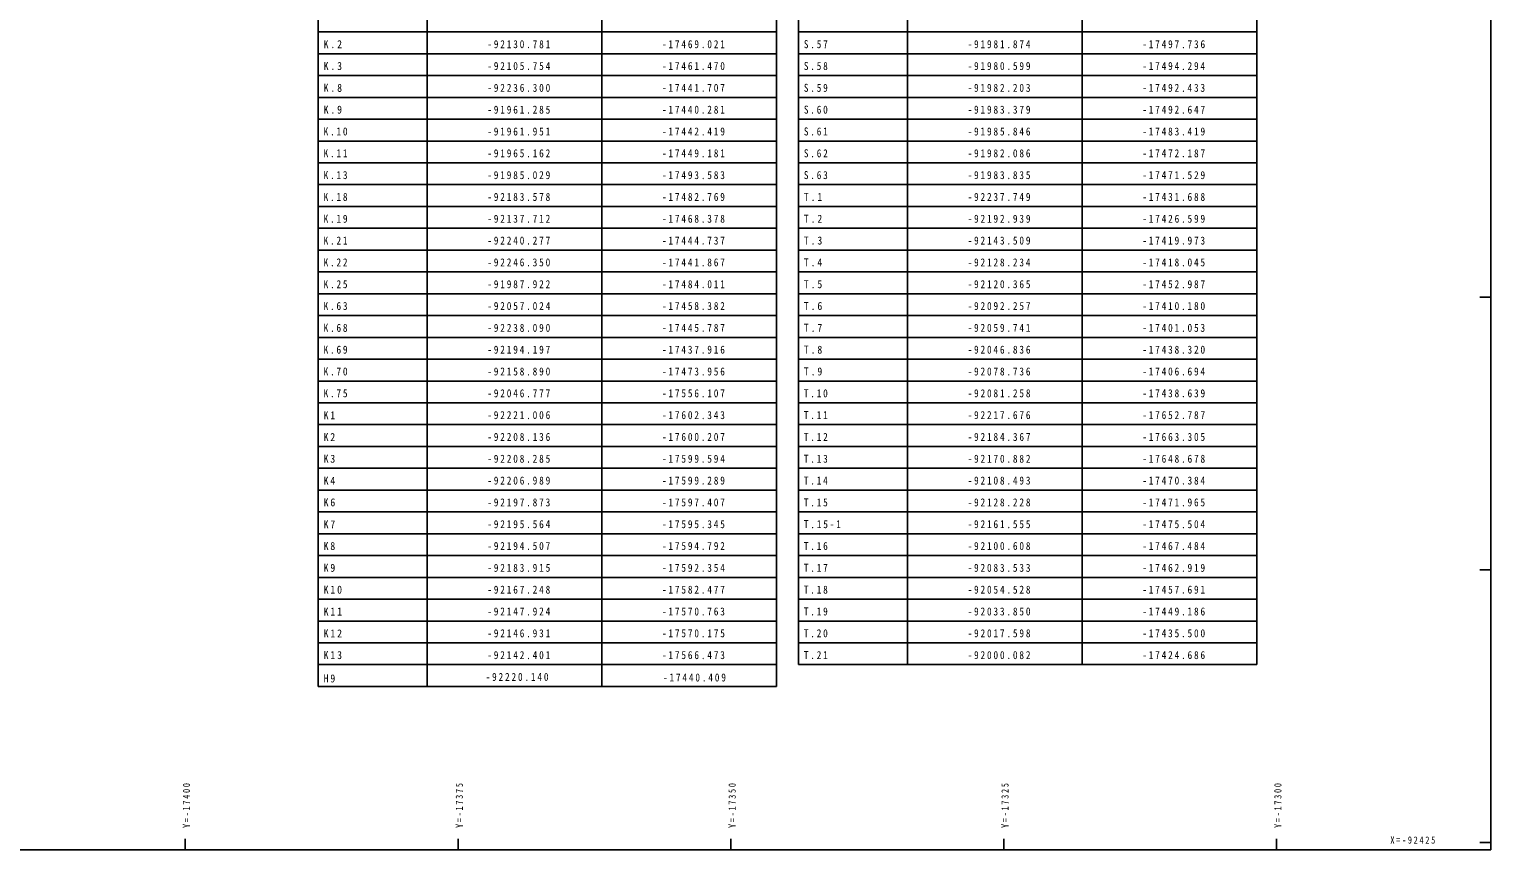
# Model space of a CAD drawing. Units: millimetres, scale not verified. Extents: x -200250 to 200250, y -256909 to 253091.
# Drawn here: x 66342 to 200250, y -256909 to -181688 of the extents above; entities that cross this region are included whole.
import ezdxf

# ---------------------------------------------------------------- set-up
doc = ezdxf.new("R2010")
doc.units = ezdxf.units.MM
doc.header["$LTSCALE"] = 1000
doc.layers.add('0-0_0', color=7, linetype='Continuous')
doc.styles.add('ＭＳ ゴシック', font='')
doc.styles.get('ＭＳ ゴシック').set_extended_font_data('MS Gothic')

msp = doc.modelspace()

# ---------------------------------------------------------------- linework, layer by layer
at = {"layer": '0-0_0'}
for p, q in [((92814, -11938), (92814, -241938)), ((102814, -11938), (102814, -241938)), ((118814, -11938), (118814, -241938)), ((134814, -11938), (134814, -241938)), ((136814, -11938), (136814, -239938)), ((146814, -11938), (146814, -239938)), ((162814, -11938), (162814, -239938)), ((178814, -11938), (178814, -239938)), ((92814, -181938), (134814, -181938)), ((136814, -181938), (178814, -181938)), ((92814, -183938), (134814, -183938)), ((136814, -183938), (178814, -183938)), ((92814, -185938), (134814, -185938)), ((136814, -185938), (178814, -185938)), ((92814, -187938), (134814, -187938)), ((136814, -187938), (178814, -187938)), ((92814, -189938), (134814, -189938)), ((136814, -189938), (178814, -189938)), ((92814, -191938), (134814, -191938)), ((136814, -191938), (178814, -191938)), ((92814, -193938), (134814, -193938)), ((136814, -193938), (178814, -193938)), ((92814, -195938), (134814, -195938)), ((136814, -195938), (178814, -195938)), ((92814, -197938), (134814, -197938)), ((136814, -197938), (178814, -197938)), ((92814, -199938), (134814, -199938)), ((136814, -199938), (178814, -199938)), ((92814, -201938), (134814, -201938)), ((136814, -201938), (178814, -201938)), ((92814, -203938), (134814, -203938)), ((136814, -203938), (178814, -203938)), ((92814, -205938), (134814, -205938)), ((136814, -205938), (178814, -205938)), ((199250, -206252), (200250, -206252)), ((92814, -207938), (134814, -207938)), ((136814, -207938), (178814, -207938)), ((92814, -209938), (134814, -209938)), ((136814, -209938), (178814, -209938)), ((92814, -211938), (134814, -211938)), ((136814, -211938), (178814, -211938)), ((92814, -213938), (134814, -213938)), ((136814, -213938), (178814, -213938)), ((92814, -215938), (134814, -215938)), ((136814, -215938), (178814, -215938)), ((92814, -217938), (134814, -217938)), ((136814, -217938), (178814, -217938)), ((92814, -219938), (134814, -219938)), ((136814, -219938), (178814, -219938)), ((92814, -221938), (134814, -221938)), ((136814, -221938), (178814, -221938)), ((92814, -223938), (134814, -223938)), ((136814, -223938), (178814, -223938)), ((92814, -225938), (134814, -225938)), ((136814, -225938), (178814, -225938)), ((92814, -227938), (134814, -227938)), ((136814, -227938), (178814, -227938)), ((92814, -229938), (134814, -229938)), ((136814, -229938), (178814, -229938)), ((199250, -231252), (200250, -231252)), ((92814, -231938), (134814, -231938)), ((136814, -231938), (178814, -231938)), ((92814, -233938), (134814, -233938)), ((136814, -233938), (178814, -233938)), ((92814, -235938), (134814, -235938)), ((136814, -235938), (178814, -235938)), ((92814, -237938), (134814, -237938)), ((136814, -237938), (178814, -237938)), ((92814, -239938), (134814, -239938)), ((136814, -239938), (178814, -239938)), ((92814, -241938), (134814, -241938)), ((80630, -256909), (80630, -255909)), ((105630, -256909), (105630, -255909)), ((130630, -256909), (130630, -255909)), ((155630, -256909), (155630, -255909)), ((180630, -256909), (180630, -255909)), ((199250, -256252), (200250, -256252))]:
    msp.add_line(p, q, dxfattribs=at)
msp.add_lwpolyline([(-200250, -256909), (200250, -256909), (200250, 253091), (-200250, 253091)], close=True, dxfattribs=at)

# ---------------------------------------------------------------- texts
at = {"layer": '0-0_0', "attachment_point": 7, "style": 'ＭＳ ゴシック'}
for s, insert, char_height in [('\\T1.38;\\W0.9;K.2', (93314, -183438), 733.1), ('\\T1.4;\\W0.85;-92130.781', (108314, -183438), 733.1), ('\\T1.4;\\W0.85;-17469.021', (124314, -183438), 733.1), ('\\T1.39;\\W0.85;S.57', (137314, -183438), 733.1), ('\\T1.4;\\W0.85;-91981.874', (152314, -183438), 733.1), ('\\T1.4;\\W0.85;-17497.736', (168314, -183438), 733.1), ('\\T1.38;\\W0.9;K.3', (93314, -185438), 733.1), ('\\T1.4;\\W0.85;-92105.754', (108314, -185438), 733.1), ('\\T1.4;\\W0.85;-17461.470', (124314, -185438), 733.1), ('\\T1.39;\\W0.85;S.58', (137314, -185438), 733.1), ('\\T1.4;\\W0.85;-91980.599', (152314, -185438), 733.1), ('\\T1.4;\\W0.85;-17494.294', (168314, -185438), 733.1), ('\\T1.38;\\W0.9;K.8', (93314, -187438), 733.1), ('\\T1.4;\\W0.85;-92236.300', (108314, -187438), 733.1), ('\\T1.4;\\W0.85;-17441.707', (124314, -187438), 733.1), ('\\T1.39;\\W0.85;S.59', (137314, -187438), 733.1), ('\\T1.4;\\W0.85;-91982.203', (152314, -187438), 733.1), ('\\T1.4;\\W0.85;-17492.433', (168314, -187438), 733.1), ('\\T1.38;\\W0.9;K.9', (93314, -189438), 733.1), ('\\T1.4;\\W0.85;-91961.285', (108314, -189438), 733.1), ('\\T1.4;\\W0.85;-17440.281', (124314, -189438), 733.1), ('\\T1.39;\\W0.85;S.60', (137314, -189438), 733.1), ('\\T1.4;\\W0.85;-91983.379', (152314, -189438), 733.1), ('\\T1.4;\\W0.85;-17492.647', (168314, -189438), 733.1), ('\\T1.39;\\W0.85;K.10', (93314, -191438), 733.1), ('\\T1.4;\\W0.85;-91961.951', (108314, -191438), 733.1), ('\\T1.4;\\W0.85;-17442.419', (124314, -191438), 733.1), ('\\T1.39;\\W0.85;S.61', (137314, -191438), 733.1), ('\\T1.4;\\W0.85;-91985.846', (152314, -191438), 733.1), ('\\T1.4;\\W0.85;-17483.419', (168314, -191438), 733.1), ('\\T1.39;\\W0.85;K.11', (93314, -193438), 733.1), ('\\T1.4;\\W0.85;-91965.162', (108314, -193438), 733.1), ('\\T1.4;\\W0.85;-17449.181', (124314, -193438), 733.1), ('\\T1.39;\\W0.85;S.62', (137314, -193438), 733.1), ('\\T1.4;\\W0.85;-91982.086', (152314, -193438), 733.1), ('\\T1.4;\\W0.85;-17472.187', (168314, -193438), 733.1), ('\\T1.39;\\W0.85;K.13', (93314, -195438), 733.1), ('\\T1.4;\\W0.85;-91985.029', (108314, -195438), 733.1), ('\\T1.4;\\W0.85;-17493.583', (124314, -195438), 733.1), ('\\T1.39;\\W0.85;S.63', (137314, -195438), 733.1), ('\\T1.4;\\W0.85;-91983.835', (152314, -195438), 733.1), ('\\T1.4;\\W0.85;-17471.529', (168314, -195438), 733.1), ('\\T1.39;\\W0.85;K.18', (93314, -197438), 733.1), ('\\T1.4;\\W0.85;-92183.578', (108314, -197438), 733.1), ('\\T1.4;\\W0.85;-17482.769', (124314, -197438), 733.1), ('\\T1.38;\\W0.9;T.1', (137314, -197438), 733.1), ('\\T1.4;\\W0.85;-92237.749', (152314, -197438), 733.1), ('\\T1.4;\\W0.85;-17431.688', (168314, -197438), 733.1), ('\\T1.39;\\W0.85;K.19', (93314, -199438), 733.1), ('\\T1.4;\\W0.85;-92137.712', (108314, -199438), 733.1), ('\\T1.4;\\W0.85;-17468.378', (124314, -199438), 733.1), ('\\T1.38;\\W0.9;T.2', (137314, -199438), 733.1), ('\\T1.4;\\W0.85;-92192.939', (152314, -199438), 733.1), ('\\T1.4;\\W0.85;-17426.599', (168314, -199438), 733.1), ('\\T1.39;\\W0.85;K.21', (93314, -201438), 733.1), ('\\T1.4;\\W0.85;-92240.277', (108314, -201438), 733.1), ('\\T1.4;\\W0.85;-17444.737', (124314, -201438), 733.1), ('\\T1.38;\\W0.9;T.3', (137314, -201438), 733.1), ('\\T1.4;\\W0.85;-92143.509', (152314, -201438), 733.1), ('\\T1.4;\\W0.85;-17419.973', (168314, -201438), 733.1), ('\\T1.39;\\W0.85;K.22', (93314, -203438), 733.1), ('\\T1.4;\\W0.85;-92246.350', (108314, -203438), 733.1), ('\\T1.4;\\W0.85;-17441.867', (124314, -203438), 733.1), ('\\T1.38;\\W0.9;T.4', (137314, -203438), 733.1), ('\\T1.4;\\W0.85;-92128.234', (152314, -203438), 733.1), ('\\T1.4;\\W0.85;-17418.045', (168314, -203438), 733.1), ('\\T1.39;\\W0.85;K.25', (93314, -205438), 733.1), ('\\T1.4;\\W0.85;-91987.922', (108314, -205438), 733.1), ('\\T1.4;\\W0.85;-17484.011', (124314, -205438), 733.1), ('\\T1.38;\\W0.9;T.5', (137314, -205438), 733.1), ('\\T1.4;\\W0.85;-92120.365', (152314, -205438), 733.1), ('\\T1.4;\\W0.85;-17452.987', (168314, -205438), 733.1), ('\\T1.39;\\W0.85;K.63', (93314, -207438), 733.1), ('\\T1.4;\\W0.85;-92057.024', (108314, -207438), 733.1), ('\\T1.4;\\W0.85;-17458.382', (124314, -207438), 733.1), ('\\T1.38;\\W0.9;T.6', (137314, -207438), 733.1), ('\\T1.4;\\W0.85;-92092.257', (152314, -207438), 733.1), ('\\T1.4;\\W0.85;-17410.180', (168314, -207438), 733.1), ('\\T1.39;\\W0.85;K.68', (93314, -209438), 733.1), ('\\T1.4;\\W0.85;-92238.090', (108314, -209438), 733.1), ('\\T1.4;\\W0.85;-17445.787', (124314, -209438), 733.1), ('\\T1.38;\\W0.9;T.7', (137314, -209438), 733.1), ('\\T1.4;\\W0.85;-92059.741', (152314, -209438), 733.1), ('\\T1.4;\\W0.85;-17401.053', (168314, -209438), 733.1), ('\\T1.39;\\W0.85;K.69', (93314, -211438), 733.1), ('\\T1.4;\\W0.85;-92194.197', (108314, -211438), 733.1), ('\\T1.4;\\W0.85;-17437.916', (124314, -211438), 733.1), ('\\T1.38;\\W0.9;T.8', (137314, -211438), 733.1), ('\\T1.4;\\W0.85;-92046.836', (152314, -211438), 733.1), ('\\T1.4;\\W0.85;-17438.320', (168314, -211438), 733.1), ('\\T1.39;\\W0.85;K.70', (93314, -213438), 733.1), ('\\T1.4;\\W0.85;-92158.890', (108314, -213438), 733.1), ('\\T1.4;\\W0.85;-17473.956', (124314, -213438), 733.1), ('\\T1.38;\\W0.9;T.9', (137314, -213438), 733.1), ('\\T1.4;\\W0.85;-92078.736', (152314, -213438), 733.1), ('\\T1.4;\\W0.85;-17406.694', (168314, -213438), 733.1), ('\\T1.39;\\W0.85;K.75', (93314, -215438), 733.1), ('\\T1.4;\\W0.85;-92046.777', (108314, -215438), 733.1), ('\\T1.4;\\W0.85;-17556.107', (124314, -215438), 733.1), ('\\T1.39;\\W0.85;T.10', (137314, -215438), 733.1), ('\\T1.4;\\W0.85;-92081.258', (152314, -215438), 733.1), ('\\T1.4;\\W0.85;-17438.639', (168314, -215438), 733.1), ('\\T1.37;\\W0.9;K1', (93314, -217438), 733.1), ('\\T1.4;\\W0.85;-92221.006', (108314, -217438), 733.1), ('\\T1.4;\\W0.85;-17602.343', (124314, -217438), 733.1), ('\\T1.39;\\W0.85;T.11', (137314, -217438), 733.1), ('\\T1.4;\\W0.85;-92217.676', (152314, -217438), 733.1), ('\\T1.4;\\W0.85;-17652.787', (168314, -217438), 733.1), ('\\T1.37;\\W0.9;K2', (93314, -219438), 733.1), ('\\T1.4;\\W0.85;-92208.136', (108314, -219438), 733.1), ('\\T1.4;\\W0.85;-17600.207', (124314, -219438), 733.1), ('\\T1.39;\\W0.85;T.12', (137314, -219438), 733.1), ('\\T1.4;\\W0.85;-92184.367', (152314, -219438), 733.1), ('\\T1.4;\\W0.85;-17663.305', (168314, -219438), 733.1), ('\\T1.37;\\W0.9;K3', (93314, -221438), 733.1), ('\\T1.4;\\W0.85;-92208.285', (108314, -221438), 733.1), ('\\T1.4;\\W0.85;-17599.594', (124314, -221438), 733.1), ('\\T1.39;\\W0.85;T.13', (137314, -221438), 733.1), ('\\T1.4;\\W0.85;-92170.882', (152314, -221438), 733.1), ('\\T1.4;\\W0.85;-17648.678', (168314, -221438), 733.1), ('\\T1.37;\\W0.9;K4', (93314, -223438), 733.1), ('\\T1.4;\\W0.85;-92206.989', (108314, -223438), 733.1), ('\\T1.4;\\W0.85;-17599.289', (124314, -223438), 733.1), ('\\T1.39;\\W0.85;T.14', (137314, -223438), 733.1), ('\\T1.4;\\W0.85;-92108.493', (152314, -223438), 733.1), ('\\T1.4;\\W0.85;-17470.384', (168314, -223438), 733.1), ('\\T1.37;\\W0.9;K6', (93314, -225438), 733.1), ('\\T1.4;\\W0.85;-92197.873', (108314, -225438), 733.1), ('\\T1.4;\\W0.85;-17597.407', (124314, -225438), 733.1), ('\\T1.39;\\W0.85;T.15', (137314, -225438), 733.1), ('\\T1.4;\\W0.85;-92128.228', (152314, -225438), 733.1), ('\\T1.4;\\W0.85;-17471.965', (168314, -225438), 733.1), ('\\T1.37;\\W0.9;K7', (93314, -227438), 733.1), ('\\T1.4;\\W0.85;-92195.564', (108314, -227438), 733.1), ('\\T1.4;\\W0.85;-17595.345', (124314, -227438), 733.1), ('\\T1.4;\\W0.85;T.15-1', (137314, -227438), 733.1), ('\\T1.4;\\W0.85;-92161.555', (152314, -227438), 733.1), ('\\T1.4;\\W0.85;-17475.504', (168314, -227438), 733.1), ('\\T1.37;\\W0.9;K8', (93314, -229438), 733.1), ('\\T1.4;\\W0.85;-92194.507', (108314, -229438), 733.1), ('\\T1.4;\\W0.85;-17594.792', (124314, -229438), 733.1), ('\\T1.39;\\W0.85;T.16', (137314, -229438), 733.1), ('\\T1.4;\\W0.85;-92100.608', (152314, -229438), 733.1), ('\\T1.4;\\W0.85;-17467.484', (168314, -229438), 733.1), ('\\T1.37;\\W0.9;K9', (93314, -231438), 733.1), ('\\T1.4;\\W0.85;-92183.915', (108314, -231438), 733.1), ('\\T1.4;\\W0.85;-17592.354', (124314, -231438), 733.1), ('\\T1.39;\\W0.85;T.17', (137314, -231438), 733.1), ('\\T1.4;\\W0.85;-92083.533', (152314, -231438), 733.1), ('\\T1.4;\\W0.85;-17462.919', (168314, -231438), 733.1), ('\\T1.38;\\W0.9;K10', (93314, -233438), 733.1), ('\\T1.4;\\W0.85;-92167.248', (108314, -233438), 733.1), ('\\T1.4;\\W0.85;-17582.477', (124314, -233438), 733.1), ('\\T1.39;\\W0.85;T.18', (137314, -233438), 733.1), ('\\T1.4;\\W0.85;-92054.528', (152314, -233438), 733.1), ('\\T1.4;\\W0.85;-17457.691', (168314, -233438), 733.1), ('\\T1.38;\\W0.9;K11', (93314, -235438), 733.1), ('\\T1.4;\\W0.85;-92147.924', (108314, -235438), 733.1), ('\\T1.4;\\W0.85;-17570.763', (124314, -235438), 733.1), ('\\T1.39;\\W0.85;T.19', (137314, -235438), 733.1), ('\\T1.4;\\W0.85;-92033.850', (152314, -235438), 733.1), ('\\T1.4;\\W0.85;-17449.186', (168314, -235438), 733.1), ('\\T1.38;\\W0.9;K12', (93314, -237438), 733.1), ('\\T1.4;\\W0.85;-92146.931', (108314, -237438), 733.1), ('\\T1.4;\\W0.85;-17570.175', (124314, -237438), 733.1), ('\\T1.39;\\W0.85;T.20', (137314, -237438), 733.1), ('\\T1.4;\\W0.85;-92017.598', (152314, -237438), 733.1), ('\\T1.4;\\W0.85;-17435.500', (168314, -237438), 733.1), ('\\T1.38;\\W0.9;K13', (93314, -239438), 733.1), ('\\T1.4;\\W0.85;-92142.401', (108314, -239438), 733.1), ('\\T1.4;\\W0.85;-17566.473', (124314, -239438), 733.1), ('\\T1.39;\\W0.85;T.21', (137314, -239438), 733.1), ('\\T1.4;\\W0.85;-92000.082', (152314, -239438), 733.1), ('\\T1.4;\\W0.85;-17424.686', (168314, -239438), 733.1), ('\\T1.37;\\W0.9;H9', (93314, -241577), 733.1), ('\\T1.4;\\W0.85;-92220.140\\~\\~\\~\\~\\~\\~', (108155, -241439), 733.1), ('\\T1.4;\\W0.85;-17440.409', (124408, -241492), 733.1), ('\\T1.4;\\W0.85;X=-92425', (191050, -256352), 659.8)]:
    msp.add_mtext(s, dxfattribs=dict(at, insert=insert, char_height=char_height))
at = {"layer": '0-0_0', "char_height": 659.8, "attachment_point": 7, "rotation": 90, "style": 'ＭＳ ゴシック'}
for s, insert in [('\\T1.4;\\W0.85;Y=-17400', (81080, -254909)), ('\\T1.4;\\W0.85;Y=-17375', (106080, -254909)), ('\\T1.4;\\W0.85;Y=-17350', (131080, -254909)), ('\\T1.4;\\W0.85;Y=-17325', (156080, -254909)), ('\\T1.4;\\W0.85;Y=-17300', (181080, -254909))]:
    msp.add_mtext(s, dxfattribs=dict(at, insert=insert))

doc.saveas('drawing.dxf')
